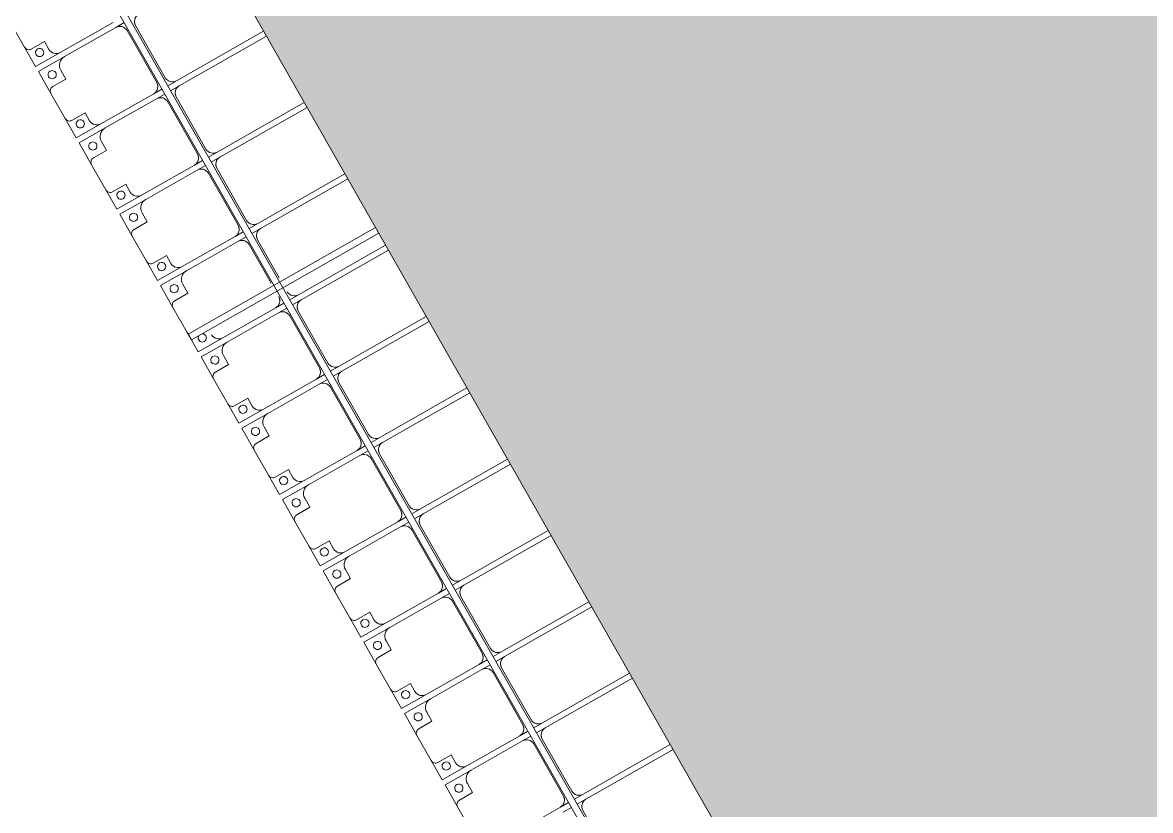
# Model space of a CAD drawing. Header units: millimetres. Extents: x -861324 to 439029, y -308065 to 694685.
# Drawn here: x -198692 to -191829, y 4781 to 9579 of the extents above; entities that cross this region are included whole.
import ezdxf

# ---------------------------------------------------------------- set-up
doc = ezdxf.new("R2010")
doc.units = ezdxf.units.MM
for name, color, linetype, lineweight in [('A-DETL-GENF', 92, 'Continuous', 9), ('A-DETL-THIN', 151, 'Continuous', 9), ('A-GENM', 13, 'Continuous', 9), ('S-BEAM', 12, 'Continuous', 9)]:
    doc.layers.add(name, color=color, linetype=linetype, lineweight=lineweight)

# ---------------------------------------------------------------- blocks, each defined once
blk = doc.blocks.new('Dải phao đi lại kèm đỡ invester - DẢI PHAO ĐI LẠI-14853-BỐ TRÍ BÈ PIN HỒ BẢN MÒNG')
at = {"layer": 'A-GENM', "color": 7}
for p, q in [((34223.4, -610.3), (34223.4, 0)), ((34258.4, 0), (34258.4, -610.3)), ((34723.4, -610.3), (34723.4, 0)), ((34758.4, 0), (34758.4, -610.3)), ((35223.4, -610.3), (35223.4, 0)), ((35258.4, 0), (35258.4, -610.3)), ((35723.4, -610.3), (35723.4, 0)), ((35758.4, 0), (35758.4, -610.3)), ((36223.4, -610.3), (36223.4, 0)), ((36258.4, 0), (36258.4, -610.3)), ((36723.4, -610.3), (36723.4, 0)), ((36758.4, 0), (36758.4, -610.3)), ((37223.4, -610.3), (37223.4, 0)), ((37258.4, 0), (37258.4, -610.3)), ((37723.4, -610.3), (37723.4, 0)), ((37758.4, 0), (37758.4, -610.3)), ((38223.4, -610.3), (38223.4, 0)), ((38258.4, 0), (38258.4, -610.3)), ((38723.4, -610.3), (38723.4, 0)), ((38758.4, 0), (38758.4, -610.3)), ((39223.4, -610.3), (39223.4, 0)), ((39258.4, 0), (39258.4, -610.3)), ((34223.4, -610.3), (34223.4, -671.5)), ((34258.4, -671.5), (34258.4, -610.3)), ((34723.4, -610.3), (34723.4, -671.5)), ((34758.4, -671.5), (34758.4, -610.3)), ((35223.4, -610.3), (35223.4, -671.5)), ((35258.4, -671.5), (35258.4, -610.3)), ((35723.4, -610.3), (35723.4, -671.5)), ((35758.4, -671.5), (35758.4, -610.3)), ((36223.4, -610.3), (36223.4, -671.5)), ((36258.4, -671.5), (36258.4, -610.3)), ((36723.4, -610.3), (36723.4, -671.5)), ((36758.4, -671.5), (36758.4, -610.3)), ((37223.4, -610.3), (37223.4, -671.5)), ((37258.4, -671.5), (37258.4, -610.3)), ((37723.4, -610.3), (37723.4, -671.5)), ((37758.4, -671.5), (37758.4, -610.3)), ((38223.4, -610.3), (38223.4, -671.5)), ((38258.4, -671.5), (38258.4, -610.3)), ((38723.4, -610.3), (38723.4, -671.5)), ((38758.4, -671.5), (38758.4, -610.3)), ((39223.4, -610.3), (39223.4, -671.5)), ((39258.4, -671.5), (39258.4, -610.3)), ((33808.4, -660.3), (34173.4, -660.3)), ((34308.4, -660.3), (34673.4, -660.3)), ((34808.4, -660.3), (35173.4, -660.3)), ((35308.4, -660.3), (35575, -660.3)), ((35808.4, -660.3), (36173.4, -660.3)), ((36308.4, -660.3), (36673.4, -660.3)), ((36808.4, -660.3), (37173.4, -660.3)), ((37308.4, -660.3), (37673.4, -660.3)), ((37808.4, -660.3), (38173.4, -660.3)), ((38308.4, -660.3), (38673.4, -660.3)), ((38808.4, -660.3), (39173.4, -660.3)), ((39308.4, -660.3), (39673.4, -660.3)), ((33758.4, -769.7), (33758.4, -711.5)), ((34173.4, -719.7), (33808.4, -719.7)), ((34223.4, -711.5), (34223.4, -769.7)), ((34258.4, -769.7), (34258.4, -711.5)), ((34673.4, -719.7), (34308.4, -719.7)), ((34723.4, -711.5), (34723.4, -769.7)), ((34758.4, -769.7), (34758.4, -711.5)), ((35173.4, -719.7), (34808.4, -719.7)), ((35223.4, -711.5), (35223.4, -769.7)), ((35258.4, -769.7), (35258.4, -711.5)), ((35579.7, -719.7), (35308.4, -719.7)), ((35723.4, -711.5), (35723.4, -769.7)), ((35758.4, -769.7), (35758.4, -711.5)), ((36173.4, -719.7), (35808.4, -719.7)), ((36223.4, -711.5), (36223.4, -769.7)), ((36258.4, -769.7), (36258.4, -711.5)), ((36673.4, -719.7), (36308.4, -719.7)), ((36723.4, -711.5), (36723.4, -769.7)), ((36758.4, -769.7), (36758.4, -711.5)), ((37173.4, -719.7), (36808.4, -719.7)), ((37223.4, -711.5), (37223.4, -769.7)), ((37258.4, -769.7), (37258.4, -711.5)), ((37673.4, -719.7), (37308.4, -719.7)), ((37723.4, -711.5), (37723.4, -769.7)), ((37758.4, -769.7), (37758.4, -711.5)), ((38173.4, -719.7), (37808.4, -719.7)), ((38223.4, -711.5), (38223.4, -769.7)), ((38258.4, -769.7), (38258.4, -711.5)), ((38673.4, -719.7), (38308.4, -719.7)), ((38723.4, -711.5), (38723.4, -769.7)), ((38758.4, -769.7), (38758.4, -711.5)), ((39173.4, -719.7), (38808.4, -719.7)), ((39223.4, -711.5), (39223.4, -769.7)), ((39258.4, -769.7), (39258.4, -711.5)), ((33723.4, -1139.7), (33723.4, -769.7)), ((33758.4, -769.7), (33758.4, -1129.7)), ((34223.4, -1139.7), (34223.4, -769.7)), ((34258.4, -769.7), (34258.4, -1129.7)), ((34723.4, -1139.7), (34723.4, -769.7)), ((34758.4, -769.7), (34758.4, -1129.7)), ((35223.4, -1139.7), (35223.4, -769.7)), ((35258.4, -769.7), (35258.4, -1129.7)), ((35723.4, -1139.7), (35723.4, -769.7)), ((35758.4, -769.7), (35758.4, -1129.7)), ((36223.4, -1139.7), (36223.4, -769.7)), ((36258.4, -769.7), (36258.4, -1129.7)), ((36723.4, -1139.7), (36723.4, -769.7)), ((36758.4, -769.7), (36758.4, -1129.7)), ((37223.4, -1139.7), (37223.4, -769.7)), ((37258.4, -769.7), (37258.4, -1129.7)), ((37723.4, -1139.7), (37723.4, -769.7)), ((37758.4, -769.7), (37758.4, -1129.7)), ((38223.4, -1139.7), (38223.4, -769.7)), ((38258.4, -769.7), (38258.4, -1129.7)), ((38723.4, -1139.7), (38723.4, -769.7)), ((38758.4, -769.7), (38758.4, -1129.7)), ((39223.4, -1139.7), (39223.4, -769.7)), ((33618.2, -1282.2), (33618.2, -1189.7)), ((33618.2, -1189.7), (33673.4, -1189.7)), ((33818.4, -1189.7), (33881.8, -1189.7)), ((33881.8, -1189.7), (33881.8, -1282.2)), ((34118.2, -1282.2), (34118.2, -1189.7)), ((34118.2, -1189.7), (34173.4, -1189.7)), ((34318.4, -1189.7), (34381.8, -1189.7)), ((34381.8, -1189.7), (34381.8, -1282.2)), ((34618.2, -1282.2), (34618.2, -1189.7)), ((34618.2, -1189.7), (34673.4, -1189.7)), ((34818.4, -1189.7), (34881.8, -1189.7)), ((34881.8, -1189.7), (34881.8, -1282.2)), ((35118.2, -1282.2), (35118.2, -1189.7)), ((35118.2, -1189.7), (35173.4, -1189.7)), ((35318.4, -1189.7), (35381.8, -1189.7)), ((35381.8, -1189.7), (35381.8, -1282.2)), ((35818.4, -1189.7), (35881.8, -1189.7)), ((35881.8, -1189.7), (35881.8, -1282.2)), ((36118.2, -1282.2), (36118.2, -1189.7)), ((36118.2, -1189.7), (36173.4, -1189.7)), ((36318.4, -1189.7), (36381.8, -1189.7)), ((36381.8, -1189.7), (36381.8, -1282.2)), ((36618.2, -1282.2), (36618.2, -1189.7)), ((36618.2, -1189.7), (36673.4, -1189.7)), ((36818.4, -1189.7), (36881.8, -1189.7)), ((36881.8, -1189.7), (36881.8, -1282.2)), ((37118.2, -1282.2), (37118.2, -1189.7)), ((37118.2, -1189.7), (37173.4, -1189.7)), ((37318.4, -1189.7), (37381.8, -1189.7)), ((37381.8, -1189.7), (37381.8, -1282.2)), ((37618.2, -1282.2), (37618.2, -1189.7)), ((37618.2, -1189.7), (37673.4, -1189.7)), ((37818.4, -1189.7), (37881.8, -1189.7)), ((37881.8, -1189.7), (37881.8, -1282.2)), ((38118.2, -1282.2), (38118.2, -1189.7)), ((38118.2, -1189.7), (38173.4, -1189.7)), ((38318.4, -1189.7), (38381.8, -1189.7)), ((38381.8, -1189.7), (38381.8, -1282.2)), ((38618.2, -1282.2), (38618.2, -1189.7)), ((38618.2, -1189.7), (38673.4, -1189.7)), ((38818.4, -1189.7), (38881.8, -1189.7)), ((38881.8, -1189.7), (38881.8, -1282.2)), ((33411.8, -1312.2), (33588.2, -1312.2)), ((33911.8, -1312.2), (34088.2, -1312.2)), ((34411.8, -1312.2), (34588.2, -1312.2)), ((34911.8, -1312.2), (35088.2, -1312.2)), ((35411.8, -1312.2), (35588.2, -1312.2)), ((35911.8, -1312.2), (36088.2, -1312.2)), ((36411.8, -1312.2), (36588.2, -1312.2)), ((36911.8, -1312.2), (37088.2, -1312.2)), ((37411.8, -1312.2), (37588.2, -1312.2)), ((37911.8, -1312.2), (38088.2, -1312.2)), ((38411.8, -1312.2), (38588.2, -1312.2)), ((38911.8, -1312.2), (39088.2, -1312.2))]:
    blk.add_line(p, q, dxfattribs=at)
at = {"layer": 'A-GENM', "color": 9}
for p, q in [((34223.4, -610.3), (34223.4, -671.5)), ((34258.4, -671.5), (34258.4, -610.3)), ((34723.4, -610.3), (34723.4, -671.5)), ((34758.4, -671.5), (34758.4, -610.3)), ((35223.4, -610.3), (35223.4, -671.5)), ((35258.4, -671.5), (35258.4, -610.3)), ((35723.4, -610.3), (35723.4, -671.5)), ((35758.4, -671.5), (35758.4, -610.3)), ((36223.4, -610.3), (36223.4, -671.5)), ((36258.4, -671.5), (36258.4, -610.3)), ((36723.4, -610.3), (36723.4, -671.5)), ((36758.4, -671.5), (36758.4, -610.3)), ((37223.4, -610.3), (37223.4, -671.5)), ((37258.4, -671.5), (37258.4, -610.3)), ((37723.4, -610.3), (37723.4, -671.5)), ((37758.4, -671.5), (37758.4, -610.3)), ((38223.4, -610.3), (38223.4, -671.5)), ((38258.4, -671.5), (38258.4, -610.3)), ((38723.4, -610.3), (38723.4, -671.5)), ((38758.4, -671.5), (38758.4, -610.3)), ((39223.4, -610.3), (39223.4, -671.5)), ((39258.4, -671.5), (39258.4, -610.3)), ((33758.4, -769.7), (33758.4, -711.5)), ((34223.4, -711.5), (34223.4, -769.7)), ((34258.4, -769.7), (34258.4, -711.5)), ((34723.4, -711.5), (34723.4, -769.7)), ((34758.4, -769.7), (34758.4, -711.5)), ((35223.4, -711.5), (35223.4, -769.7)), ((35258.4, -769.7), (35258.4, -711.5)), ((35723.4, -711.5), (35723.4, -769.7)), ((35758.4, -769.7), (35758.4, -711.5)), ((36223.4, -711.5), (36223.4, -769.7)), ((36258.4, -769.7), (36258.4, -711.5)), ((36723.4, -711.5), (36723.4, -769.7)), ((36758.4, -769.7), (36758.4, -711.5)), ((37223.4, -711.5), (37223.4, -769.7)), ((37258.4, -769.7), (37258.4, -711.5)), ((37723.4, -711.5), (37723.4, -769.7)), ((37758.4, -769.7), (37758.4, -711.5)), ((38223.4, -711.5), (38223.4, -769.7)), ((38258.4, -769.7), (38258.4, -711.5)), ((38723.4, -711.5), (38723.4, -769.7)), ((38758.4, -769.7), (38758.4, -711.5)), ((39223.4, -711.5), (39223.4, -769.7)), ((39258.4, -769.7), (39258.4, -711.5)), ((33723.4, -1139.7), (33723.4, -1312.2)), ((33723.4, -1312.2), (33723.4, -1139.7)), ((33758.4, -1312.2), (33758.4, -1129.7)), ((33758.4, -1129.7), (33758.4, -1312.2)), ((34223.4, -1139.7), (34223.4, -1312.2)), ((34223.4, -1312.2), (34223.4, -1139.7)), ((34258.4, -1312.2), (34258.4, -1129.7)), ((34258.4, -1129.7), (34258.4, -1312.2)), ((34723.4, -1139.7), (34723.4, -1312.2)), ((34723.4, -1312.2), (34723.4, -1139.7)), ((34758.4, -1312.2), (34758.4, -1129.7)), ((34758.4, -1129.7), (34758.4, -1312.2)), ((35223.4, -1139.7), (35223.4, -1312.2)), ((35223.4, -1312.2), (35223.4, -1139.7)), ((35258.4, -1312.2), (35258.4, -1129.7)), ((35258.4, -1129.7), (35258.4, -1312.2)), ((35723.4, -1139.7), (35723.4, -1312.2)), ((35723.4, -1312.2), (35723.4, -1139.7)), ((35758.4, -1312.2), (35758.4, -1129.7)), ((35758.4, -1129.7), (35758.4, -1312.2)), ((36223.4, -1139.7), (36223.4, -1312.2)), ((36223.4, -1312.2), (36223.4, -1139.7)), ((36258.4, -1312.2), (36258.4, -1129.7)), ((36258.4, -1129.7), (36258.4, -1312.2)), ((36723.4, -1139.7), (36723.4, -1312.2)), ((36723.4, -1312.2), (36723.4, -1139.7)), ((36758.4, -1312.2), (36758.4, -1129.7)), ((36758.4, -1129.7), (36758.4, -1312.2)), ((37223.4, -1139.7), (37223.4, -1312.2)), ((37223.4, -1312.2), (37223.4, -1139.7)), ((37258.4, -1312.2), (37258.4, -1129.7)), ((37258.4, -1129.7), (37258.4, -1312.2)), ((37723.4, -1139.7), (37723.4, -1312.2)), ((37723.4, -1312.2), (37723.4, -1139.7)), ((37758.4, -1312.2), (37758.4, -1129.7)), ((37758.4, -1129.7), (37758.4, -1312.2)), ((38223.4, -1139.7), (38223.4, -1312.2)), ((38223.4, -1312.2), (38223.4, -1139.7)), ((38258.4, -1312.2), (38258.4, -1129.7)), ((38258.4, -1129.7), (38258.4, -1312.2)), ((38723.4, -1139.7), (38723.4, -1312.2)), ((38723.4, -1312.2), (38723.4, -1139.7)), ((38758.4, -1312.2), (38758.4, -1129.7)), ((38758.4, -1129.7), (38758.4, -1312.2)), ((33673.4, -1189.7), (33618.2, -1189.7)), ((33618.2, -1189.7), (33618.2, -1282.2)), ((33673.4, -1189.7), (33618.2, -1189.7)), ((33618.2, -1189.7), (33673.4, -1189.7)), ((33618.2, -1189.7), (33618.2, -1282.2)), ((33618.2, -1282.2), (33618.2, -1189.7)), ((33881.8, -1189.7), (33818.4, -1189.7)), ((33881.8, -1189.7), (33818.4, -1189.7)), ((33818.4, -1189.7), (33881.8, -1189.7)), ((33881.8, -1282.2), (33881.8, -1189.7)), ((33881.8, -1282.2), (33881.8, -1189.7)), ((33881.8, -1189.7), (33881.8, -1282.2)), ((34173.4, -1189.7), (34118.2, -1189.7)), ((34118.2, -1189.7), (34118.2, -1282.2)), ((34173.4, -1189.7), (34118.2, -1189.7)), ((34118.2, -1189.7), (34173.4, -1189.7)), ((34118.2, -1189.7), (34118.2, -1282.2)), ((34118.2, -1282.2), (34118.2, -1189.7)), ((34381.8, -1189.7), (34318.4, -1189.7)), ((34381.8, -1189.7), (34318.4, -1189.7)), ((34318.4, -1189.7), (34381.8, -1189.7)), ((34381.8, -1282.2), (34381.8, -1189.7)), ((34381.8, -1282.2), (34381.8, -1189.7)), ((34381.8, -1189.7), (34381.8, -1282.2)), ((34673.4, -1189.7), (34618.2, -1189.7)), ((34618.2, -1189.7), (34618.2, -1282.2)), ((34673.4, -1189.7), (34618.2, -1189.7)), ((34618.2, -1189.7), (34673.4, -1189.7)), ((34618.2, -1189.7), (34618.2, -1282.2)), ((34618.2, -1282.2), (34618.2, -1189.7)), ((34881.8, -1189.7), (34818.4, -1189.7)), ((34881.8, -1189.7), (34818.4, -1189.7)), ((34818.4, -1189.7), (34881.8, -1189.7)), ((34881.8, -1282.2), (34881.8, -1189.7)), ((34881.8, -1282.2), (34881.8, -1189.7)), ((34881.8, -1189.7), (34881.8, -1282.2)), ((35173.4, -1189.7), (35118.2, -1189.7)), ((35118.2, -1189.7), (35118.2, -1282.2)), ((35173.4, -1189.7), (35118.2, -1189.7)), ((35118.2, -1189.7), (35173.4, -1189.7)), ((35118.2, -1189.7), (35118.2, -1282.2)), ((35118.2, -1282.2), (35118.2, -1189.7)), ((35381.8, -1189.7), (35318.4, -1189.7)), ((35381.8, -1189.7), (35318.4, -1189.7)), ((35318.4, -1189.7), (35381.8, -1189.7)), ((35381.8, -1282.2), (35381.8, -1189.7)), ((35381.8, -1282.2), (35381.8, -1189.7)), ((35381.8, -1189.7), (35381.8, -1282.2)), ((35881.8, -1189.7), (35818.4, -1189.7)), ((35881.8, -1189.7), (35818.4, -1189.7)), ((35818.4, -1189.7), (35881.8, -1189.7)), ((35881.8, -1282.2), (35881.8, -1189.7)), ((35881.8, -1282.2), (35881.8, -1189.7)), ((35881.8, -1189.7), (35881.8, -1282.2)), ((36173.4, -1189.7), (36118.2, -1189.7)), ((36118.2, -1189.7), (36118.2, -1282.2)), ((36173.4, -1189.7), (36118.2, -1189.7)), ((36118.2, -1189.7), (36173.4, -1189.7)), ((36118.2, -1189.7), (36118.2, -1282.2)), ((36118.2, -1282.2), (36118.2, -1189.7)), ((36381.8, -1189.7), (36318.4, -1189.7)), ((36381.8, -1189.7), (36318.4, -1189.7)), ((36318.4, -1189.7), (36381.8, -1189.7)), ((36381.8, -1282.2), (36381.8, -1189.7)), ((36381.8, -1282.2), (36381.8, -1189.7)), ((36381.8, -1189.7), (36381.8, -1282.2)), ((36673.4, -1189.7), (36618.2, -1189.7)), ((36618.2, -1189.7), (36618.2, -1282.2)), ((36673.4, -1189.7), (36618.2, -1189.7)), ((36618.2, -1189.7), (36673.4, -1189.7)), ((36618.2, -1189.7), (36618.2, -1282.2)), ((36618.2, -1282.2), (36618.2, -1189.7)), ((36881.8, -1189.7), (36818.4, -1189.7)), ((36881.8, -1189.7), (36818.4, -1189.7)), ((36818.4, -1189.7), (36881.8, -1189.7)), ((36881.8, -1282.2), (36881.8, -1189.7)), ((36881.8, -1282.2), (36881.8, -1189.7)), ((36881.8, -1189.7), (36881.8, -1282.2)), ((37173.4, -1189.7), (37118.2, -1189.7)), ((37118.2, -1189.7), (37118.2, -1282.2)), ((37173.4, -1189.7), (37118.2, -1189.7)), ((37118.2, -1189.7), (37173.4, -1189.7)), ((37118.2, -1189.7), (37118.2, -1282.2)), ((37118.2, -1282.2), (37118.2, -1189.7)), ((37381.8, -1189.7), (37318.4, -1189.7)), ((37381.8, -1189.7), (37318.4, -1189.7)), ((37318.4, -1189.7), (37381.8, -1189.7)), ((37381.8, -1282.2), (37381.8, -1189.7)), ((37381.8, -1282.2), (37381.8, -1189.7)), ((37381.8, -1189.7), (37381.8, -1282.2)), ((37673.4, -1189.7), (37618.2, -1189.7)), ((37618.2, -1189.7), (37618.2, -1282.2)), ((37673.4, -1189.7), (37618.2, -1189.7)), ((37618.2, -1189.7), (37673.4, -1189.7)), ((37618.2, -1189.7), (37618.2, -1282.2)), ((37618.2, -1282.2), (37618.2, -1189.7)), ((37881.8, -1189.7), (37818.4, -1189.7)), ((37881.8, -1189.7), (37818.4, -1189.7)), ((37818.4, -1189.7), (37881.8, -1189.7)), ((37881.8, -1282.2), (37881.8, -1189.7)), ((37881.8, -1282.2), (37881.8, -1189.7)), ((37881.8, -1189.7), (37881.8, -1282.2)), ((38173.4, -1189.7), (38118.2, -1189.7)), ((38118.2, -1189.7), (38118.2, -1282.2)), ((38173.4, -1189.7), (38118.2, -1189.7)), ((38118.2, -1189.7), (38173.4, -1189.7)), ((38118.2, -1189.7), (38118.2, -1282.2)), ((38118.2, -1282.2), (38118.2, -1189.7)), ((38381.8, -1189.7), (38318.4, -1189.7)), ((38381.8, -1189.7), (38318.4, -1189.7)), ((38318.4, -1189.7), (38381.8, -1189.7)), ((38381.8, -1282.2), (38381.8, -1189.7)), ((38381.8, -1282.2), (38381.8, -1189.7)), ((38381.8, -1189.7), (38381.8, -1282.2)), ((38673.4, -1189.7), (38618.2, -1189.7)), ((38618.2, -1189.7), (38618.2, -1282.2)), ((38673.4, -1189.7), (38618.2, -1189.7)), ((38618.2, -1189.7), (38673.4, -1189.7)), ((38618.2, -1189.7), (38618.2, -1282.2)), ((38618.2, -1282.2), (38618.2, -1189.7)), ((38881.8, -1189.7), (38818.4, -1189.7)), ((38881.8, -1189.7), (38818.4, -1189.7)), ((38818.4, -1189.7), (38881.8, -1189.7)), ((38881.8, -1282.2), (38881.8, -1189.7)), ((38881.8, -1282.2), (38881.8, -1189.7)), ((38881.8, -1189.7), (38881.8, -1282.2)), ((33723.4, -1312.2), (33588.2, -1312.2)), ((33588.2, -1312.2), (33723.4, -1312.2)), ((33911.8, -1312.2), (33758.4, -1312.2)), ((33758.4, -1312.2), (33911.8, -1312.2)), ((34223.4, -1312.2), (34088.2, -1312.2)), ((34088.2, -1312.2), (34223.4, -1312.2)), ((34411.8, -1312.2), (34258.4, -1312.2)), ((34258.4, -1312.2), (34411.8, -1312.2)), ((34723.4, -1312.2), (34588.2, -1312.2)), ((34588.2, -1312.2), (34723.4, -1312.2)), ((34911.8, -1312.2), (34758.4, -1312.2)), ((34758.4, -1312.2), (34911.8, -1312.2)), ((35223.4, -1312.2), (35088.2, -1312.2)), ((35088.2, -1312.2), (35223.4, -1312.2)), ((35411.8, -1312.2), (35258.4, -1312.2)), ((35258.4, -1312.2), (35411.8, -1312.2)), ((35723.4, -1312.2), (35639.8, -1312.2)), ((35639.8, -1312.2), (35723.4, -1312.2)), ((35911.8, -1312.2), (35758.4, -1312.2)), ((35758.4, -1312.2), (35911.8, -1312.2)), ((36223.4, -1312.2), (36088.2, -1312.2)), ((36088.2, -1312.2), (36223.4, -1312.2)), ((36411.8, -1312.2), (36258.4, -1312.2)), ((36258.4, -1312.2), (36411.8, -1312.2)), ((36723.4, -1312.2), (36588.2, -1312.2)), ((36588.2, -1312.2), (36723.4, -1312.2)), ((36911.8, -1312.2), (36758.4, -1312.2)), ((36758.4, -1312.2), (36911.8, -1312.2)), ((37223.4, -1312.2), (37088.2, -1312.2)), ((37088.2, -1312.2), (37223.4, -1312.2)), ((37411.8, -1312.2), (37258.4, -1312.2)), ((37258.4, -1312.2), (37411.8, -1312.2)), ((37723.4, -1312.2), (37588.2, -1312.2)), ((37588.2, -1312.2), (37723.4, -1312.2)), ((37911.8, -1312.2), (37758.4, -1312.2)), ((37758.4, -1312.2), (37911.8, -1312.2)), ((38223.4, -1312.2), (38088.2, -1312.2)), ((38088.2, -1312.2), (38223.4, -1312.2)), ((38411.8, -1312.2), (38258.4, -1312.2)), ((38258.4, -1312.2), (38411.8, -1312.2)), ((38723.4, -1312.2), (38588.2, -1312.2)), ((38588.2, -1312.2), (38723.4, -1312.2)), ((38911.8, -1312.2), (38758.4, -1312.2)), ((38758.4, -1312.2), (38911.8, -1312.2))]:
    blk.add_line(p, q, dxfattribs=at)
at = {"layer": 'A-GENM', "color": 7}
for centre, radius, start, end in [((33808.4, -610.3), 50, 180, 270), ((34173.4, -610.3), 50, 270, 0), ((34173.4, -610.3), 50, 300, 0), ((34308.4, -610.3), 50, 180, 270), ((34673.4, -610.3), 50, 270, 0), ((34673.4, -610.3), 50, 300, 0), ((34808.4, -610.3), 50, 180, 270), ((35173.4, -610.3), 50, 270, 0), ((35173.4, -610.3), 50, 300, 0), ((35308.4, -610.3), 50, 180, 270), ((35673.4, -610.3), 50, 270, 0), ((35673.4, -610.3), 50, 300, 0), ((35808.4, -610.3), 50, 180, 270), ((36173.4, -610.3), 50, 270, 0), ((36173.4, -610.3), 50, 300, 0), ((36308.4, -610.3), 50, 180, 270), ((36673.4, -610.3), 50, 270, 0), ((36673.4, -610.3), 50, 300, 0), ((36808.4, -610.3), 50, 180, 270), ((37173.4, -610.3), 50, 270, 0), ((37173.4, -610.3), 50, 300, 0), ((37308.4, -610.3), 50, 180, 270), ((37673.4, -610.3), 50, 270, 0), ((37673.4, -610.3), 50, 300, 0), ((37808.4, -610.3), 50, 180, 270), ((38173.4, -610.3), 50, 270, 0), ((38173.4, -610.3), 50, 300, 0), ((38308.4, -610.3), 50, 180, 270), ((38673.4, -610.3), 50, 270, 0), ((38673.4, -610.3), 50, 300, 0), ((38808.4, -610.3), 50, 180, 270), ((39173.4, -610.3), 50, 270, 0), ((39173.4, -610.3), 50, 300, 0), ((39308.4, -610.3), 50, 180, 270), ((33808.4, -610.3), 50, 210, 270), ((34308.4, -610.3), 50, 210, 270), ((34808.4, -610.3), 50, 210, 270), ((35308.4, -610.3), 50, 210, 270), ((35808.4, -610.3), 50, 210, 270), ((36308.4, -610.3), 50, 210, 270), ((36808.4, -610.3), 50, 210, 270), ((37308.4, -610.3), 50, 210, 270), ((37808.4, -610.3), 50, 210, 270), ((38308.4, -610.3), 50, 210, 270), ((38808.4, -610.3), 50, 210, 270), ((39308.4, -610.3), 50, 210, 270), ((33808.4, -769.7), 50, 90, 180), ((33808.4, -769.7), 50, 120, 180), ((34173.4, -769.7), 50, 360, 90), ((34173.4, -769.7), 50, 30, 90), ((34308.4, -769.7), 50, 90, 180), ((34308.4, -769.7), 50, 120, 180), ((34673.4, -769.7), 50, 360, 90), ((34673.4, -769.7), 50, 30, 90), ((34808.4, -769.7), 50, 90, 180), ((34808.4, -769.7), 50, 120, 180), ((35173.4, -769.7), 50, 360, 90), ((35173.4, -769.7), 50, 30, 90), ((35308.4, -769.7), 50, 90, 180), ((35308.4, -769.7), 50, 120, 180), ((35673.4, -769.7), 50, 360, 90), ((35673.4, -769.7), 50, 30, 90), ((35808.4, -769.7), 50, 90, 180), ((35808.4, -769.7), 50, 120, 180), ((36173.4, -769.7), 50, 360, 90), ((36173.4, -769.7), 50, 30, 90), ((36308.4, -769.7), 50, 90, 180), ((36308.4, -769.7), 50, 120, 180), ((36673.4, -769.7), 50, 360, 90), ((36673.4, -769.7), 50, 30, 90), ((36808.4, -769.7), 50, 90, 180), ((36808.4, -769.7), 50, 120, 180), ((37173.4, -769.7), 50, 360, 90), ((37173.4, -769.7), 50, 30, 90), ((37308.4, -769.7), 50, 90, 180), ((37308.4, -769.7), 50, 120, 180), ((37673.4, -769.7), 50, 360, 90), ((37673.4, -769.7), 50, 30, 90), ((37808.4, -769.7), 50, 90, 180), ((37808.4, -769.7), 50, 120, 180), ((38173.4, -769.7), 50, 360, 90), ((38173.4, -769.7), 50, 30, 90), ((38308.4, -769.7), 50, 90, 180), ((38308.4, -769.7), 50, 120, 180), ((38673.4, -769.7), 50, 360, 90), ((38673.4, -769.7), 50, 30, 90), ((38808.4, -769.7), 50, 90, 180), ((38808.4, -769.7), 50, 120, 180), ((39173.4, -769.7), 50, 360, 90), ((39173.4, -769.7), 50, 30, 90), ((33673.4, -1139.7), 50, 270, 360), ((33818.4, -1129.7), 60, 180, 270), ((34173.4, -1139.7), 50, 270, 360), ((34318.4, -1129.7), 60, 180, 270), ((34673.4, -1139.7), 50, 270, 360), ((34818.4, -1129.7), 60, 180, 270), ((35173.4, -1139.7), 50, 270, 360), ((35318.4, -1129.7), 60, 180, 270), ((35673.4, -1139.7), 50, 270, 360), ((35818.4, -1129.7), 60, 180, 270), ((36173.4, -1139.7), 50, 270, 360), ((36318.4, -1129.7), 60, 180, 270), ((36673.4, -1139.7), 50, 270, 360), ((36818.4, -1129.7), 60, 180, 270), ((37173.4, -1139.7), 50, 270, 360), ((37318.4, -1129.7), 60, 180, 270), ((37673.4, -1139.7), 50, 270, 360), ((37818.4, -1129.7), 60, 180, 270), ((38173.4, -1139.7), 50, 270, 360), ((38318.4, -1129.7), 60, 180, 270), ((38673.4, -1139.7), 50, 270, 360), ((38818.4, -1129.7), 60, 180, 270), ((33588.2, -1282.2), 30, 270, 0), ((33911.8, -1282.2), 30, 180, 270), ((34088.2, -1282.2), 30, 270, 0), ((34411.8, -1282.2), 30, 180, 270), ((34588.2, -1282.2), 30, 270, 0), ((34911.8, -1282.2), 30, 180, 270), ((35088.2, -1282.2), 30, 270, 0), ((35411.8, -1282.2), 30, 180, 270), ((35911.8, -1282.2), 30, 180, 270), ((36088.2, -1282.2), 30, 270, 0), ((36411.8, -1282.2), 30, 180, 270), ((36588.2, -1282.2), 30, 270, 0), ((36911.8, -1282.2), 30, 180, 270), ((37088.2, -1282.2), 30, 270, 0), ((37411.8, -1282.2), 30, 180, 270), ((37588.2, -1282.2), 30, 270, 0), ((37911.8, -1282.2), 30, 180, 270), ((38088.2, -1282.2), 30, 270, 0), ((38411.8, -1282.2), 30, 180, 270), ((38588.2, -1282.2), 30, 270, 0), ((38911.8, -1282.2), 30, 180, 270), ((35588.2, -1282.2), 30, 270, 300)]:
    blk.add_arc(centre, radius, start, end, dxfattribs=at)
at = {"layer": 'A-GENM', "color": 9}
for centre, radius, start, end in [((33673.4, -1139.7), 50, 270, 0), ((33673.4, -1139.7), 50, 270, 0), ((33673.4, -1139.7), 50, 270, 360), ((33818.4, -1129.7), 60, 180, 270), ((33818.4, -1129.7), 60, 180, 270), ((33818.4, -1129.7), 60, 180, 270), ((34173.4, -1139.7), 50, 270, 0), ((34173.4, -1139.7), 50, 270, 0), ((34173.4, -1139.7), 50, 270, 360), ((34318.4, -1129.7), 60, 180, 270), ((34318.4, -1129.7), 60, 180, 270), ((34318.4, -1129.7), 60, 180, 270), ((34673.4, -1139.7), 50, 270, 0), ((34673.4, -1139.7), 50, 270, 0), ((34673.4, -1139.7), 50, 270, 360), ((34818.4, -1129.7), 60, 180, 270), ((34818.4, -1129.7), 60, 180, 270), ((34818.4, -1129.7), 60, 180, 270), ((35173.4, -1139.7), 50, 270, 0), ((35173.4, -1139.7), 50, 270, 0), ((35173.4, -1139.7), 50, 270, 360), ((35318.4, -1129.7), 60, 180, 270), ((35318.4, -1129.7), 60, 180, 270), ((35318.4, -1129.7), 60, 180, 270), ((35673.4, -1139.7), 50, 270, 0), ((35673.4, -1139.7), 50, 270, 0), ((35673.4, -1139.7), 50, 270, 360), ((35818.4, -1129.7), 60, 180, 270), ((35818.4, -1129.7), 60, 180, 270), ((35818.4, -1129.7), 60, 180, 270), ((36173.4, -1139.7), 50, 270, 0), ((36173.4, -1139.7), 50, 270, 0), ((36173.4, -1139.7), 50, 270, 360), ((36318.4, -1129.7), 60, 180, 270), ((36318.4, -1129.7), 60, 180, 270), ((36318.4, -1129.7), 60, 180, 270), ((36673.4, -1139.7), 50, 270, 0), ((36673.4, -1139.7), 50, 270, 0), ((36673.4, -1139.7), 50, 270, 360), ((36818.4, -1129.7), 60, 180, 270), ((36818.4, -1129.7), 60, 180, 270), ((36818.4, -1129.7), 60, 180, 270), ((37173.4, -1139.7), 50, 270, 0), ((37173.4, -1139.7), 50, 270, 0), ((37173.4, -1139.7), 50, 270, 360), ((37318.4, -1129.7), 60, 180, 270), ((37318.4, -1129.7), 60, 180, 270), ((37318.4, -1129.7), 60, 180, 270), ((37673.4, -1139.7), 50, 270, 0), ((37673.4, -1139.7), 50, 270, 0), ((37673.4, -1139.7), 50, 270, 360), ((37818.4, -1129.7), 60, 180, 270), ((37818.4, -1129.7), 60, 180, 270), ((37818.4, -1129.7), 60, 180, 270), ((38173.4, -1139.7), 50, 270, 0), ((38173.4, -1139.7), 50, 270, 0), ((38173.4, -1139.7), 50, 270, 360), ((38318.4, -1129.7), 60, 180, 270), ((38318.4, -1129.7), 60, 180, 270), ((38318.4, -1129.7), 60, 180, 270), ((38673.4, -1139.7), 50, 270, 0), ((38673.4, -1139.7), 50, 270, 0), ((38673.4, -1139.7), 50, 270, 360), ((38818.4, -1129.7), 60, 180, 270), ((38818.4, -1129.7), 60, 180, 270), ((38818.4, -1129.7), 60, 180, 270), ((33661.8, -1248.6), 25, 90, 270), ((33661.8, -1248.6), 25, 90, 270), ((33661.8, -1248.6), 25, 270, 90), ((33661.8, -1248.6), 25, 270, 90), ((33816.8, -1248.6), 25, 90, 270), ((33816.8, -1248.6), 25, 90, 270), ((33816.8, -1248.6), 25, 270, 90), ((33816.8, -1248.6), 25, 270, 90), ((34161.8, -1248.6), 25, 90, 270), ((34161.8, -1248.6), 25, 90, 270), ((34161.8, -1248.6), 25, 270, 90), ((34161.8, -1248.6), 25, 270, 90), ((34316.8, -1248.6), 25, 90, 270), ((34316.8, -1248.6), 25, 90, 270), ((34316.8, -1248.6), 25, 270, 90), ((34316.8, -1248.6), 25, 270, 90), ((34661.8, -1248.6), 25, 90, 270), ((34661.8, -1248.6), 25, 90, 270), ((34661.8, -1248.6), 25, 270, 90), ((34661.8, -1248.6), 25, 270, 90), ((34816.8, -1248.6), 25, 90, 270), ((34816.8, -1248.6), 25, 90, 270), ((34816.8, -1248.6), 25, 270, 90), ((34816.8, -1248.6), 25, 270, 90), ((35161.8, -1248.6), 25, 90, 270), ((35161.8, -1248.6), 25, 90, 270), ((35161.8, -1248.6), 25, 270, 90), ((35161.8, -1248.6), 25, 270, 90), ((35316.8, -1248.6), 25, 90, 270), ((35316.8, -1248.6), 25, 90, 270), ((35316.8, -1248.6), 25, 270, 90), ((35316.8, -1248.6), 25, 270, 90), ((35661.8, -1248.6), 25, 90, 150), ((35661.8, -1248.6), 25, 90, 150), ((35661.8, -1248.6), 25, 270, 90), ((35661.8, -1248.6), 25, 270, 90), ((35816.8, -1248.6), 25, 90, 270), ((35816.8, -1248.6), 25, 90, 270), ((35816.8, -1248.6), 25, 270, 90), ((35816.8, -1248.6), 25, 270, 90), ((36161.8, -1248.6), 25, 90, 270), ((36161.8, -1248.6), 25, 90, 270), ((36161.8, -1248.6), 25, 270, 90), ((36161.8, -1248.6), 25, 270, 90), ((36316.8, -1248.6), 25, 90, 270), ((36316.8, -1248.6), 25, 90, 270), ((36316.8, -1248.6), 25, 270, 90), ((36316.8, -1248.6), 25, 270, 90), ((36661.8, -1248.6), 25, 90, 270), ((36661.8, -1248.6), 25, 90, 270), ((36661.8, -1248.6), 25, 270, 90), ((36661.8, -1248.6), 25, 270, 90), ((36816.8, -1248.6), 25, 90, 270), ((36816.8, -1248.6), 25, 90, 270), ((36816.8, -1248.6), 25, 270, 90), ((36816.8, -1248.6), 25, 270, 90), ((37161.8, -1248.6), 25, 90, 270), ((37161.8, -1248.6), 25, 90, 270), ((37161.8, -1248.6), 25, 270, 90), ((37161.8, -1248.6), 25, 270, 90), ((37316.8, -1248.6), 25, 90, 270), ((37316.8, -1248.6), 25, 90, 270), ((37316.8, -1248.6), 25, 270, 90), ((37316.8, -1248.6), 25, 270, 90), ((37661.8, -1248.6), 25, 90, 270), ((37661.8, -1248.6), 25, 90, 270), ((37661.8, -1248.6), 25, 270, 90), ((37661.8, -1248.6), 25, 270, 90), ((37816.8, -1248.6), 25, 90, 270), ((37816.8, -1248.6), 25, 90, 270), ((37816.8, -1248.6), 25, 270, 90), ((37816.8, -1248.6), 25, 270, 90), ((38161.8, -1248.6), 25, 90, 270), ((38161.8, -1248.6), 25, 90, 270), ((38161.8, -1248.6), 25, 270, 90), ((38161.8, -1248.6), 25, 270, 90), ((38316.8, -1248.6), 25, 90, 270), ((38316.8, -1248.6), 25, 90, 270), ((38316.8, -1248.6), 25, 270, 90), ((38316.8, -1248.6), 25, 270, 90), ((38661.8, -1248.6), 25, 90, 270), ((38661.8, -1248.6), 25, 90, 270), ((38661.8, -1248.6), 25, 270, 90), ((38661.8, -1248.6), 25, 270, 90), ((38816.8, -1248.6), 25, 90, 270), ((38816.8, -1248.6), 25, 90, 270), ((38816.8, -1248.6), 25, 270, 90), ((38816.8, -1248.6), 25, 270, 90), ((33588.2, -1282.2), 30, 270, 0), ((33588.2, -1282.2), 30, 270, 0), ((33588.2, -1282.2), 30, 270, 0), ((33911.8, -1282.2), 30, 180, 270), ((33911.8, -1282.2), 30, 180, 270), ((33911.8, -1282.2), 30, 180, 270), ((34088.2, -1282.2), 30, 270, 0), ((34088.2, -1282.2), 30, 270, 0), ((34088.2, -1282.2), 30, 270, 0), ((34411.8, -1282.2), 30, 180, 270), ((34411.8, -1282.2), 30, 180, 270), ((34411.8, -1282.2), 30, 180, 270), ((34588.2, -1282.2), 30, 270, 0), ((34588.2, -1282.2), 30, 270, 0), ((34588.2, -1282.2), 30, 270, 0), ((34911.8, -1282.2), 30, 180, 270), ((34911.8, -1282.2), 30, 180, 270), ((34911.8, -1282.2), 30, 180, 270), ((35088.2, -1282.2), 30, 270, 0), ((35088.2, -1282.2), 30, 270, 0), ((35088.2, -1282.2), 30, 270, 0), ((35411.8, -1282.2), 30, 180, 270), ((35411.8, -1282.2), 30, 180, 270), ((35411.8, -1282.2), 30, 180, 270), ((35661.8, -1248.6), 25, 210, 270), ((35661.8, -1248.6), 25, 210, 270), ((35911.8, -1282.2), 30, 180, 270), ((35911.8, -1282.2), 30, 180, 270), ((35911.8, -1282.2), 30, 180, 270), ((36088.2, -1282.2), 30, 270, 0), ((36088.2, -1282.2), 30, 270, 0), ((36088.2, -1282.2), 30, 270, 0), ((36411.8, -1282.2), 30, 180, 270), ((36411.8, -1282.2), 30, 180, 270), ((36411.8, -1282.2), 30, 180, 270), ((36588.2, -1282.2), 30, 270, 0), ((36588.2, -1282.2), 30, 270, 0), ((36588.2, -1282.2), 30, 270, 0), ((36911.8, -1282.2), 30, 180, 270), ((36911.8, -1282.2), 30, 180, 270), ((36911.8, -1282.2), 30, 180, 270), ((37088.2, -1282.2), 30, 270, 0), ((37088.2, -1282.2), 30, 270, 0), ((37088.2, -1282.2), 30, 270, 0), ((37411.8, -1282.2), 30, 180, 270), ((37411.8, -1282.2), 30, 180, 270), ((37411.8, -1282.2), 30, 180, 270), ((37588.2, -1282.2), 30, 270, 0), ((37588.2, -1282.2), 30, 270, 0), ((37588.2, -1282.2), 30, 270, 0), ((37911.8, -1282.2), 30, 180, 270), ((37911.8, -1282.2), 30, 180, 270), ((37911.8, -1282.2), 30, 180, 270), ((38088.2, -1282.2), 30, 270, 0), ((38088.2, -1282.2), 30, 270, 0), ((38088.2, -1282.2), 30, 270, 0), ((38411.8, -1282.2), 30, 180, 270), ((38411.8, -1282.2), 30, 180, 270), ((38411.8, -1282.2), 30, 180, 270), ((38588.2, -1282.2), 30, 270, 0), ((38588.2, -1282.2), 30, 270, 0), ((38588.2, -1282.2), 30, 270, 0), ((38911.8, -1282.2), 30, 180, 270), ((38911.8, -1282.2), 30, 180, 270), ((38911.8, -1282.2), 30, 180, 270), ((35588.2, -1282.2), 30, 270, 300), ((35588.2, -1282.2), 30, 270, 300), ((35588.2, -1282.2), 30, 270, 300)]:
    blk.add_arc(centre, radius, start, end, dxfattribs=at)
blk = doc.blocks.new('Dầm C52 - Dầm C52-18790-BỐ TRÍ BÈ PIN HỒ BẢN MÒNG')
at = {"layer": 'S-BEAM', "color": 7}
for p, q in [((30025.7, 20), (74474.3, 20)), ((74474.3, -20), (30025.7, -20))]:
    blk.add_line(p, q, dxfattribs=at)
blk = doc.blocks.new('Dầm C52 - Hộp 40x60-V137-BỐ TRÍ BÈ PIN HỒ BẢN MÒNG')
at = {"layer": 'S-BEAM', "color": 7}
for p, q in [((36399.3, 20), (37711.5, 20)), ((37711.5, 20), (37711.5, -20)), ((37711.5, -20), (36399.3, -20))]:
    blk.add_line(p, q, dxfattribs=at)
blk = doc.blocks.new('HOBANMONG_BEPIN 5_rvt-1-BỐ TRÍ BÈ PIN HỒ BẢN MÒNG')
at = {"layer": 'A-GENM', "lineweight": 9, "rotation": 299.6620124026263}
blk.add_blockref('Dải phao đi lại kèm đỡ invester - DẢI PHAO ĐI LẠI-14853-BỐ TRÍ BÈ PIN HỒ BẢN MÒNG', (-214161.5, 39265.5), dxfattribs=at)
at = {"layer": 'S-BEAM', "lineweight": 9}
for name, p, rotation in [('Dầm C52 - Hộp 40x60-V137-BỐ TRÍ BÈ PIN HỒ BẢN MÒNG', (-164904.3, 26326.7), 209.6620124026261), ('Dầm C52 - Dầm C52-18790-BỐ TRÍ BÈ PIN HỒ BẢN MÒNG', (-178128.5, -25401.9), 119.6620124026264)]:
    blk.add_blockref(name, p, dxfattribs=dict(at, rotation=rotation))

msp = doc.modelspace()

# ---------------------------------------------------------------- hatches: boundary and pattern name
at = {"layer": 'A-DETL-GENF'}
msp.add_hatch(color=8, dxfattribs=at).paths.add_polyline_path([(-173161.7, -107703), (-77659.8, -53313.6), (-150902.4, 75292.3), (-214161.5, 39265.5), (-192386.7, 1031.4), (-224629.5, -17331.2), (-174039.6, -106161.4)])

# ---------------------------------------------------------------- linework, layer by layer
at = {"layer": 'A-DETL-THIN'}
msp.add_line((-214161.5, 39265.5), (-192386.7, 1031.4), dxfattribs=at)

# ---------------------------------------------------------------- block references
at = {"lineweight": 5}
msp.add_blockref('HOBANMONG_BEPIN 5_rvt-1-BỐ TRÍ BÈ PIN HỒ BẢN MÒNG', (0, 0), dxfattribs=at)

doc.saveas('drawing.dxf')
